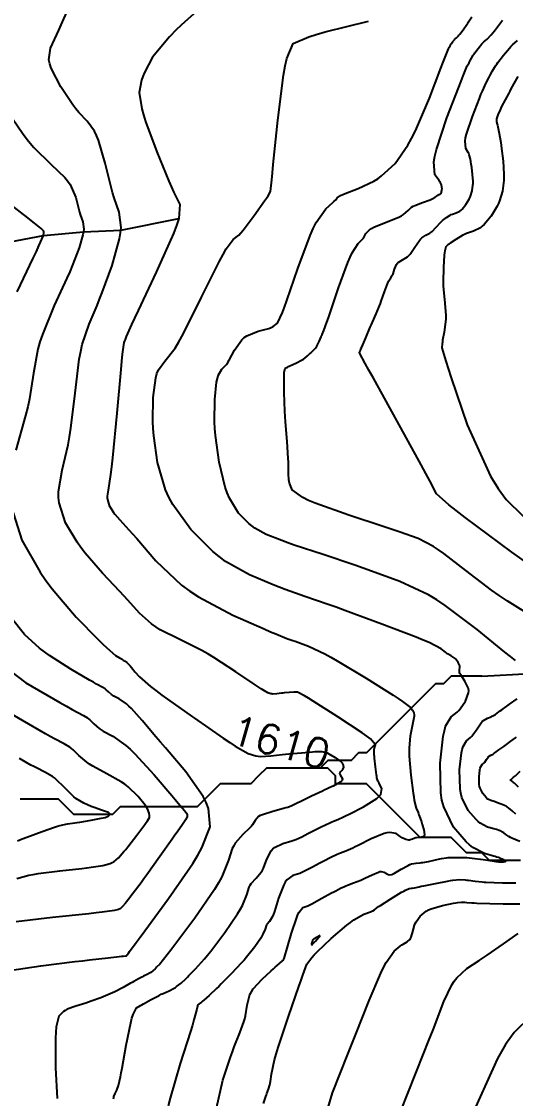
# Model space of a CAD drawing. Header units: metres. Extents: x 837117 to 838479, y 1189012 to 1191015.
# Drawn here: x 837546.3 to 837610.4, y 1190761.9 to 1190902 of the extents above; entities that cross this region are included whole.
import ezdxf

# ---------------------------------------------------------------- set-up
doc = ezdxf.new("R2010")
doc.units = ezdxf.units.M
doc.header["$LTSCALE"] = 0.3
for name, color, linetype in [('COTAS 10', 1, 'Continuous'), ('COTAS INT', 252, 'Continuous'), ('DRENAJE', 5, 'Continuous')]:
    doc.layers.add(name, color=color, linetype=linetype)
doc.styles.get("Standard").update_dxf_attribs({"font": 'simplex.shx'})

msp = doc.modelspace()

# ---------------------------------------------------------------- linework, layer by layer
at = {"layer": 'COTAS 10'}
for points in [[(837613.4, 1190824.15), (837609.36, 1190826.64), (837608.32, 1190827.34), (837607.32, 1190828.04), (837603.98, 1190830.61), (837601.13, 1190832.82), (837600.44, 1190833.3), (837599.79, 1190833.72), (837597.79, 1190834.75), (837595.35, 1190835.61), (837594.43, 1190835.92), (837593.4, 1190836.27), (837588.79, 1190837.79), (837584.43, 1190839.35), (837583.56, 1190839.72), (837582.83, 1190840.07), (837581.44, 1190841.1), (837581.1, 1190841.94), (837581.05, 1190842.16), (837581, 1190842.38), (837580.97, 1190843.15), (837580.98, 1190844.25), (837580.96, 1190844.69), (837580.94, 1190845.17), (837580.78, 1190847.39), (837580.59, 1190849.93), (837580.55, 1190850.62), (837580.51, 1190851.3), (837580.41, 1190853.73), (837580.39, 1190855.66), (837580.4, 1190856.04), (837580.41, 1190856.35), (837580.53, 1190856.89), (837580.84, 1190857.05), (837580.98, 1190857.12), (837581.15, 1190857.2), (837581.94, 1190857.58), (837582.75, 1190857.99), (837582.92, 1190858.1), (837583.08, 1190858.19), (837583.45, 1190858.5), (837583.7, 1190858.77), (837583.77, 1190858.85), (837583.85, 1190858.92), (837584.15, 1190859.18), (837584.46, 1190859.51), (837584.55, 1190859.63), (837584.63, 1190859.77), (837584.93, 1190860.36), (837585.2, 1190861), (837585.27, 1190861.15), (837585.34, 1190861.3), (837585.55, 1190861.79), (837585.96, 1190862.91), (837586.16, 1190863.47), (837586.38, 1190864.12), (837587.48, 1190867.37), (837588.68, 1190870.65), (837588.97, 1190871.33), (837589.23, 1190871.9), (837590.03, 1190873.14), (837590.59, 1190873.69), (837590.71, 1190873.83), (837590.81, 1190873.97), (837591.01, 1190874.43), (837591.48, 1190874.91), (837591.74, 1190875.07), (837592.05, 1190875.23), (837593.66, 1190875.89), (837595.3, 1190876.56), (837595.63, 1190876.73), (837595.92, 1190876.89), (837596.51, 1190877.4), (837596.96, 1190877.84), (837597.15, 1190877.96), (837597.36, 1190878.07), (837598.38, 1190878.47), (837599.35, 1190878.81), (837599.55, 1190878.89), (837599.71, 1190878.95), (837600.03, 1190879.13), (837600.13, 1190879.24), (837600.16, 1190879.26), (837600.18, 1190879.29), (837600.27, 1190879.36), (837600.36, 1190879.41), (837600.39, 1190879.43), (837600.41, 1190879.44), (837600.5, 1190879.47), (837600.6, 1190879.51), (837600.62, 1190879.53), (837600.65, 1190879.55), (837600.74, 1190879.66), (837600.82, 1190879.79), (837600.83, 1190879.83), (837600.85, 1190879.87), (837600.89, 1190879.99), (837600.9, 1190880.13), (837600.91, 1190880.17), (837600.91, 1190880.22), (837600.89, 1190880.39), (837600.87, 1190880.55), (837600.87, 1190880.59), (837600.86, 1190880.63), (837600.84, 1190880.75), (837600.7, 1190881.02), (837600.62, 1190881.15), (837600.52, 1190881.3), (837599.99, 1190882.06), (837599.83, 1190883.75), (837599.96, 1190884.49), (837600.17, 1190885.35), (837601.53, 1190889.45), (837603.07, 1190893.45), (837603.38, 1190894.25), (837603.65, 1190894.92), (837604.19, 1190896.21), (837604.41, 1190896.63), (837604.47, 1190896.74), (837604.53, 1190896.84), (837604.72, 1190897.21), (837604.96, 1190897.62), (837605.06, 1190897.75), (837605.16, 1190897.9), (837605.6, 1190898.49), (837606.09, 1190899.08), (837606.22, 1190899.21), (837606.34, 1190899.34), (837606.75, 1190899.7), (837607.29, 1190900.26), (837607.5, 1190900.51), (837607.73, 1190900.79), (837608.77, 1190902.18)], [(837543.73, 1190891.42), (837546.49, 1190887.35), (837547.2, 1190886.44), (837547.88, 1190885.61), (837550.14, 1190883.38), (837551.91, 1190881.72), (837552.28, 1190881.26), (837552.6, 1190880.79), (837553.34, 1190879.08), (837553.73, 1190877.55), (837553.83, 1190877.2), (837553.93, 1190876.87), (837554.25, 1190875.94), (837554.37, 1190874.98), (837554.33, 1190874.63), (837554.27, 1190874.24), (837553.79, 1190872.55), (837552.89, 1190870.23), (837552.55, 1190869.45), (837552.18, 1190868.61), (837550.55, 1190865.05), (837549, 1190861.29), (837548.68, 1190860.32), (837548.41, 1190859.39), (837547.83, 1190856.25), (837547.32, 1190852.93), (837547.1, 1190851.88), (837546.83, 1190850.76), (837545.57, 1190846.25)], [(837544.94, 1190838.94), (837546.35, 1190834.53), (837548.73, 1190830.4), (837549.47, 1190829.3), (837550.26, 1190828.23), (837553.4, 1190824.53), (837556.25, 1190821.61), (837556.85, 1190821.02), (837557.36, 1190820.53), (837558.51, 1190819.55), (837559.01, 1190819.26), (837559.11, 1190819.2), (837559.19, 1190819.16), (837559.36, 1190819.06), (837559.42, 1190819.03), (837559.45, 1190819), (837559.51, 1190818.95), (837559.59, 1190818.88), (837559.62, 1190818.86), (837559.65, 1190818.84), (837559.79, 1190818.76), (837559.98, 1190818.63), (837560.05, 1190818.57), (837560.12, 1190818.5), (837560.4, 1190818.19), (837560.77, 1190817.75), (837560.9, 1190817.6), (837561.03, 1190817.44), (837561.6, 1190816.77), (837563.04, 1190815.51), (837563.72, 1190814.99), (837564.53, 1190814.39), (837568.49, 1190811.56), (837568.75, 1190811.38), (837572.49, 1190808.8), (837573.33, 1190808.24), (837574.06, 1190807.77), (837575.71, 1190806.79), (837576.71, 1190806.49), (837577.02, 1190806.45), (837577.35, 1190806.43), (837578.67, 1190806.5), (837580.14, 1190806.67), (837580.57, 1190806.72), (837581, 1190806.76), (837582.64, 1190806.91), (837584.07, 1190807.03), (837584.38, 1190807.05), (837584.65, 1190807.06), (837585.3, 1190807.08), (837585.81, 1190806.95), (837585.99, 1190806.87), (837586.19, 1190806.77), (837587.05, 1190806.27), (837587.8, 1190805.71), (837587.94, 1190805.57), (837588.03, 1190805.44), (837588.12, 1190805.03), (837587.98, 1190804.73), (837587.94, 1190804.66), (837587.9, 1190804.6), (837587.73, 1190804.44), (837587.62, 1190804.3), (837587.61, 1190804.26), (837587.6, 1190804.22), (837587.68, 1190804.03), (837587.8, 1190803.83), (837587.83, 1190803.77), (837587.87, 1190803.72), (837587.97, 1190803.51), (837587.93, 1190803.29), (837587.87, 1190803.22), (837587.78, 1190803.14), (837587.29, 1190802.84), (837586.76, 1190802.57), (837586.65, 1190802.51), (837586.55, 1190802.46), (837586.34, 1190802.37), (837585.91, 1190802.17), (837585.67, 1190802.06), (837585.39, 1190801.92), (837583.94, 1190801.24), (837582.48, 1190800.53), (837582.18, 1190800.38), (837581.92, 1190800.26), (837581.39, 1190799.99), (837580.87, 1190799.8), (837580.62, 1190799.73), (837580.34, 1190799.64), (837578.95, 1190799.28), (837577.58, 1190798.84), (837577.3, 1190798.72), (837577.07, 1190798.59), (837576.63, 1190798.11), (837576.3, 1190797.53), (837576.14, 1190797.33), (837575.95, 1190797.13), (837575.02, 1190796.26), (837574.06, 1190795.16), (837573.85, 1190794.81), (837573.66, 1190794.44), (837573.18, 1190792.92), (837572.31, 1190790.76), (837571.88, 1190789.98), (837571.36, 1190789.13), (837568.8, 1190785.4), (837566.21, 1190781.91), (837565.67, 1190781.21), (837565.22, 1190780.61), (837564.25, 1190779.42), (837563.84, 1190779.01), (837563.74, 1190778.91), (837563.65, 1190778.82), (837563.35, 1190778.54), (837563.08, 1190778.32), (837563, 1190778.27), (837562.92, 1190778.22), (837562.61, 1190778.06), (837562.24, 1190777.9), (837562.13, 1190777.84), (837562, 1190777.78), (837561.5, 1190777.51), (837560.86, 1190777.16), (837560.65, 1190777.04), (837560.43, 1190776.92), (837559.49, 1190776.39), (837558.42, 1190775.82), (837558.11, 1190775.68), (837557.8, 1190775.53), (837556.61, 1190775.04), (837555.36, 1190774.58), (837555.01, 1190774.47), (837554.66, 1190774.35), (837553.36, 1190773.96), (837552.22, 1190773.54), (837551.97, 1190773.4), (837551.74, 1190773.25), (837551.13, 1190772.66), (837550.8, 1190771.24), (837550.74, 1190770.56), (837550.71, 1190769.77), (837550.72, 1190765.92), (837550.91, 1190761.92)], [(837610.5, 1190798.93), (837610.01, 1190799.34), (837609.53, 1190799.75), (837609.39, 1190799.84), (837609.38, 1190799.84), (837609.22, 1190799.94), (837608.59, 1190800.22), (837607.97, 1190800.44), (837607.82, 1190800.5), (837607.68, 1190800.54), (837607.24, 1190800.68), (837606.85, 1190800.88), (837606.74, 1190800.97), (837606.62, 1190801.08), (837606.19, 1190801.58), (837605.85, 1190802.28), (837605.79, 1190802.51), (837605.75, 1190802.75), (837605.73, 1190803.77), (837605.83, 1190804.7), (837605.87, 1190804.89), (837605.92, 1190805.04), (837606.1, 1190805.36), (837606.32, 1190805.54), (837606.38, 1190805.61), (837606.45, 1190805.68), (837606.67, 1190806.01), (837606.9, 1190806.33), (837606.96, 1190806.4), (837607.02, 1190806.46), (837607.24, 1190806.59), (837607.53, 1190806.73), (837607.64, 1190806.8), (837607.76, 1190806.88), (837608.3, 1190807.26), (837608.92, 1190807.71), (837609.09, 1190807.83), (837609.26, 1190807.96), (837609.86, 1190808.39), (837610.44, 1190808.82), (837610.59, 1190808.93)], [(837585.08, 1190757.24), (837586.67, 1190762.67), (837588.68, 1190767.7), (837589.2, 1190769.02), (837589.71, 1190770.3), (837591.45, 1190774.7), (837592.95, 1190778.24), (837593.32, 1190778.98), (837593.66, 1190779.62), (837594.69, 1190781.09), (837595.49, 1190781.76), (837595.67, 1190781.91), (837595.85, 1190782.03), (837596.36, 1190782.32), (837596.72, 1190782.62), (837596.81, 1190782.75), (837596.89, 1190782.91), (837597.1, 1190783.64), (837597.34, 1190784.48), (837597.44, 1190784.7), (837597.55, 1190784.92), (837598.05, 1190785.67), (837598.86, 1190786.31), (837599.16, 1190786.47), (837599.5, 1190786.61), (837600.99, 1190787.03), (837602.41, 1190787.32), (837602.7, 1190787.37), (837602.95, 1190787.42), (837603.46, 1190787.49), (837603.71, 1190787.48), (837603.78, 1190787.47), (837603.85, 1190787.47), (837604.15, 1190787.43), (837604.79, 1190787.38), (837605.09, 1190787.37), (837605.43, 1190787.35), (837607.12, 1190787.3), (837608.84, 1190787.26), (837609.22, 1190787.25), (837609.55, 1190787.25), (837610.37, 1190787.25), (837611.02, 1190787.26)]]:
    msp.add_lwpolyline(points, dxfattribs=at)
at = {"layer": 'COTAS INT'}
for points in [[(837572.48, 1190906.39), (837567.49, 1190901.96), (837566.43, 1190900.93), (837565.5, 1190899.99), (837563.3, 1190897.33), (837562.25, 1190895.35), (837562.05, 1190894.84), (837561.88, 1190894.35), (837561.59, 1190892.74), (837561.91, 1190890.65), (837562.13, 1190889.86), (837562.41, 1190888.98), (837563.86, 1190885.04), (837565.44, 1190881.24), (837565.78, 1190880.44), (837566.09, 1190879.76), (837566.86, 1190878.21), (837566.71, 1190876.35), (837566.43, 1190875.48), (837566.05, 1190874.44), (837563.8, 1190869.38), (837561.43, 1190864.4), (837560.96, 1190863.41), (837560.58, 1190862.59), (837559.88, 1190861.03), (837559.74, 1190860.64), (837559.7, 1190860.54), (837559.67, 1190860.46), (837559.57, 1190860.23), (837559.38, 1190858.72), (837559.29, 1190857.82), (837559.19, 1190856.73), (837558.67, 1190851.06), (837558.12, 1190845.27), (837557.99, 1190844.09), (837557.87, 1190843.1), (837557.54, 1190841.06), (837557.41, 1190840.25), (837557.41, 1190840.03), (837557.44, 1190839.82), (837557.68, 1190839.07), (837558.11, 1190838.34), (837558.26, 1190838.13), (837558.41, 1190837.92), (837559.07, 1190837.17), (837560.23, 1190835.89), (837560.71, 1190835.35), (837561.25, 1190834.74), (837563.76, 1190831.86), (837567.09, 1190828.71), (837568.14, 1190827.92), (837569.26, 1190827.17), (837573.76, 1190824.77), (837577.81, 1190823), (837578.63, 1190822.64), (837579.32, 1190822.35), (837580.76, 1190821.77), (837581.55, 1190821.5), (837581.84, 1190821.39), (837582.16, 1190821.28), (837583.56, 1190820.76), (837585.69, 1190819.76), (837586.46, 1190819.34), (837587.31, 1190818.86), (837591.06, 1190816.6), (837594.54, 1190814.4), (837595.23, 1190813.95), (837595.79, 1190813.57), (837596.82, 1190812.78), (837597.02, 1190812.48), (837597.07, 1190812.41), (837597.11, 1190812.34), (837597.23, 1190812.11), (837597.29, 1190811.85), (837597.29, 1190811.76), (837597.29, 1190811.66), (837597.22, 1190811.22), (837597.09, 1190810.59), (837597.05, 1190810.36), (837596.99, 1190810.12), (837596.77, 1190809.05), (837596.63, 1190807.54), (837596.63, 1190807.01), (837596.64, 1190806.44), (837596.84, 1190803.99), (837597.15, 1190801.65), (837597.23, 1190801.15), (837597.3, 1190800.71), (837597.57, 1190799.69), (837597.8, 1190799.12), (837597.86, 1190798.98), (837597.91, 1190798.84), (837598.07, 1190798.39), (837598.23, 1190797.91), (837598.28, 1190797.75), (837598.33, 1190797.58), (837598.55, 1190796.87), (837598.63, 1190796.24), (837598.59, 1190796.12), (837598.53, 1190796.02), (837598.12, 1190795.88), (837597.61, 1190795.85), (837597.49, 1190795.83), (837597.38, 1190795.8), (837597.06, 1190795.67), (837596.76, 1190795.56), (837596.67, 1190795.55), (837596.58, 1190795.55), (837596.2, 1190795.63), (837595.75, 1190795.84), (837595.62, 1190795.91), (837595.48, 1190796), (837594.93, 1190796.39), (837594.08, 1190796.55), (837593.75, 1190796.5), (837593.38, 1190796.4), (837591.71, 1190795.69), (837590.02, 1190794.84), (837589.64, 1190794.66), (837589.31, 1190794.5), (837588.4, 1190794.11), (837587.71, 1190793.83), (837587.5, 1190793.74), (837587.29, 1190793.65), (837586.46, 1190793.27), (837585.56, 1190792.82), (837585.29, 1190792.68), (837585.02, 1190792.54), (837583.98, 1190791.97), (837582.96, 1190791.45), (837582.69, 1190791.33), (837582.43, 1190791.22), (837581.54, 1190790.94), (837580.75, 1190790.36), (837580.54, 1190790.07), (837580.35, 1190789.72), (837579.69, 1190788), (837579.14, 1190786.27), (837579, 1190785.91), (837578.87, 1190785.61), (837578.48, 1190784.97), (837578.19, 1190784.63), (837578.12, 1190784.52), (837578.06, 1190784.41), (837577.92, 1190783.95), (837577.65, 1190783.29), (837577.52, 1190783.05), (837577.36, 1190782.79), (837576.58, 1190781.65), (837575.53, 1190780.33), (837575.21, 1190779.95), (837574.88, 1190779.57), (837573.54, 1190778.15), (837572.24, 1190776.84), (837571.92, 1190776.52), (837571.61, 1190776.23), (837570.67, 1190775.34), (837569.97, 1190774.72), (837569.82, 1190774.59), (837569.69, 1190774.48), (837569.37, 1190774.27), (837569.2, 1190774.11), (837569.17, 1190774.04), (837569.14, 1190773.96), (837569.06, 1190773.56), (837568.69, 1190772.19), (837568.48, 1190771.49), (837568.22, 1190770.65), (837566.89, 1190766.48), (837565.59, 1190762), (837565.36, 1190760.97)], [(837558.25, 1190761.89), (837558.27, 1190762.06), (837558.3, 1190762.21), (837558.45, 1190762.61), (837558.63, 1190762.93), (837558.68, 1190763.04), (837558.72, 1190763.15), (837558.89, 1190763.62), (837559.13, 1190764.74), (837559.24, 1190765.26), (837559.36, 1190765.88), (837559.9, 1190768.87), (837560.5, 1190771.8), (837560.64, 1190772.38), (837560.78, 1190772.85), (837561.21, 1190773.73), (837561.73, 1190774.02), (837561.93, 1190774.13), (837562.15, 1190774.25), (837563.14, 1190774.8), (837564.19, 1190775.35), (837564.45, 1190775.49), (837564.7, 1190775.6), (837565.46, 1190775.95), (837566.11, 1190776.27), (837566.28, 1190776.37), (837566.44, 1190776.49), (837567.01, 1190776.94), (837567.63, 1190777.52), (837567.83, 1190777.72), (837568.04, 1190777.92), (837568.9, 1190778.79), (837570.05, 1190780.09), (837570.44, 1190780.58), (837570.87, 1190781.12), (837572.69, 1190783.53), (837574.36, 1190785.96), (837574.7, 1190786.52), (837574.98, 1190787.02), (837575.55, 1190788.43), (837575.86, 1190789.42), (837575.98, 1190789.67), (837576.12, 1190789.9), (837576.75, 1190790.61), (837577.41, 1190791.37), (837577.57, 1190791.62), (837577.72, 1190791.9), (837578.16, 1190793.06), (837578.71, 1190794.16), (837578.92, 1190794.39), (837579.16, 1190794.6), (837580.24, 1190795.11), (837581.38, 1190795.43), (837581.66, 1190795.53), (837581.91, 1190795.62), (837582.69, 1190795.98), (837583.47, 1190796.4), (837583.73, 1190796.53), (837584.02, 1190796.67), (837585.2, 1190797.25), (837586.34, 1190797.79), (837586.59, 1190797.9), (837586.81, 1190798), (837587.37, 1190798.24), (837588.11, 1190798.57), (837588.45, 1190798.74), (837588.83, 1190798.93), (837590.7, 1190799.88), (837592.42, 1190800.94), (837592.72, 1190801.21), (837592.94, 1190801.46), (837593.08, 1190802.25), (837592.79, 1190802.83), (837592.73, 1190802.94), (837592.68, 1190803.04), (837592.59, 1190803.22), (837592.56, 1190803.26), (837592.55, 1190803.27), (837592.55, 1190803.28), (837592.54, 1190803.29), (837592.53, 1190803.31), (837592.53, 1190803.32), (837592.52, 1190803.32), (837592.51, 1190803.36), (837592.46, 1190803.66), (837592.43, 1190803.82), (837592.4, 1190804.03), (837592.27, 1190805.09), (837592.14, 1190806.19), (837592.12, 1190806.42), (837592.1, 1190806.62), (837592.08, 1190807.07), (837592.1, 1190807.28), (837592.1, 1190807.32), (837592.11, 1190807.36), (837592.12, 1190807.46), (837592.14, 1190807.57), (837592.16, 1190807.61), (837592.18, 1190807.67), (837592.27, 1190807.94), (837591.6, 1190808.69), (837591.13, 1190809.05), (837590.54, 1190809.48), (837587.38, 1190811.57), (837584.18, 1190813.59), (837583.55, 1190813.98), (837583.04, 1190814.29), (837582.14, 1190814.79), (837581.87, 1190814.79), (837581.76, 1190814.78), (837581.64, 1190814.77), (837581.06, 1190814.73), (837580.4, 1190814.67), (837580.23, 1190814.65), (837580.06, 1190814.63), (837579.46, 1190814.56), (837578.93, 1190814.53), (837578.8, 1190814.54), (837578.67, 1190814.56), (837578.27, 1190814.68), (837577.42, 1190815.2), (837577.01, 1190815.47), (837576.53, 1190815.8), (837574.15, 1190817.44), (837571.29, 1190819.3), (837570.5, 1190819.76), (837569.71, 1190820.2), (837566.85, 1190821.61), (837564.31, 1190822.9), (837563.72, 1190823.27), (837563.18, 1190823.65), (837561.61, 1190825.06), (837560.1, 1190826.74), (837559.6, 1190827.29), (837559.06, 1190827.87), (837556.8, 1190830.26), (837554.55, 1190832.86), (837554.01, 1190833.57), (837553.51, 1190834.28), (837552.02, 1190836.8), (837551.19, 1190839.38), (837551.1, 1190840.11), (837551.09, 1190840.86), (837551.56, 1190843.66), (837552.35, 1190846.93), (837552.54, 1190847.99), (837552.72, 1190849.1), (837553.25, 1190853.66), (837553.8, 1190858.06), (837553.98, 1190859.07), (837554.19, 1190860), (837555.06, 1190862.64), (837556.11, 1190865.07), (837556.43, 1190865.87), (837556.76, 1190866.73), (837558.05, 1190870.28), (837559.02, 1190873.72), (837559.15, 1190874.5), (837559.22, 1190875.22), (837558.99, 1190877.18), (837558.33, 1190879.07), (837558.13, 1190879.73), (837557.93, 1190880.45), (837557.14, 1190883.57), (837556.28, 1190886.54), (837556.03, 1190887.17), (837555.78, 1190887.72), (837554.84, 1190889.02), (837553.73, 1190890.17), (837553.37, 1190890.62), (837552.98, 1190891.13), (837551.41, 1190893.49), (837550.15, 1190895.93), (837549.96, 1190896.49), (837549.85, 1190897.01), (837550.04, 1190898.5), (837551.15, 1190900.87), (837551.63, 1190901.95), (837552.18, 1190903.22)], [(837610.46, 1190818.9), (837609.82, 1190819.4), (837609.07, 1190819.99), (837605.47, 1190822.93), (837601.33, 1190826.06), (837600.23, 1190826.78), (837599.15, 1190827.42), (837595.44, 1190829.19), (837591.74, 1190830.53), (837590.67, 1190830.91), (837589.57, 1190831.29), (837585.45, 1190832.67), (837581.72, 1190833.91), (837580.88, 1190834.21), (837580.12, 1190834.48), (837578.07, 1190835.29), (837576.6, 1190836.12), (837576.21, 1190836.41), (837575.82, 1190836.73), (837574.47, 1190838.07), (837573.29, 1190840), (837573.01, 1190840.69), (837572.75, 1190841.44), (837571.97, 1190844.69), (837571.49, 1190848.17), (837571.42, 1190849.07), (837571.36, 1190849.94), (837571.38, 1190852.84), (837571.63, 1190855.09), (837571.73, 1190855.55), (837571.83, 1190855.95), (837572.31, 1190856.78), (837572.91, 1190857.39), (837573.08, 1190857.64), (837573.26, 1190857.93), (837573.97, 1190859.26), (837574.89, 1190860.59), (837575.2, 1190860.88), (837575.55, 1190861.12), (837577.02, 1190861.71), (837578.41, 1190862.08), (837578.71, 1190862.2), (837578.97, 1190862.31), (837579.56, 1190862.77), (837580.17, 1190864.15), (837580.44, 1190864.85), (837580.74, 1190865.69), (837582.19, 1190869.88), (837583.78, 1190874.16), (837584.19, 1190875.07), (837584.57, 1190875.84), (837585.81, 1190877.63), (837586.73, 1190878.44), (837586.91, 1190878.61), (837587.06, 1190878.76), (837587.3, 1190879.07), (837587.74, 1190879.35), (837588.01, 1190879.47), (837588.33, 1190879.6), (837590.02, 1190880.25), (837592.03, 1190881.21), (837592.55, 1190881.55), (837593.06, 1190881.92), (837594.8, 1190883.51), (837596.48, 1190885.91), (837596.96, 1190886.78), (837597.45, 1190887.75), (837599.26, 1190892), (837600.76, 1190895.94), (837601.06, 1190896.71), (837601.3, 1190897.33), (837601.74, 1190898.43), (837601.83, 1190898.6), (837601.86, 1190898.64), (837601.88, 1190898.69), (837601.96, 1190898.84), (837602.06, 1190899.01), (837602.1, 1190899.07), (837602.14, 1190899.13), (837602.33, 1190899.37), (837602.53, 1190899.62), (837602.58, 1190899.67), (837602.63, 1190899.73), (837602.8, 1190899.88), (837603.03, 1190900.11), (837603.11, 1190900.21), (837603.21, 1190900.33), (837603.64, 1190900.9), (837604.12, 1190901.58), (837604.24, 1190901.76), (837604.36, 1190901.95), (837604.77, 1190902.59)], [(837571.63, 1190760.69), (837572.45, 1190764.32), (837573.45, 1190767.32), (837573.7, 1190768.02), (837573.93, 1190768.65), (837574.64, 1190770.46), (837575.17, 1190771.89), (837575.28, 1190772.28), (837575.37, 1190772.67), (837575.59, 1190774.08), (837575.96, 1190775.46), (837576.16, 1190775.83), (837576.39, 1190776.19), (837577.53, 1190777.47), (837578.73, 1190778.55), (837579, 1190778.79), (837579.23, 1190779), (837579.84, 1190779.54), (837580.18, 1190779.86), (837580.24, 1190779.93), (837580.3, 1190779.99), (837580.4, 1190780.14), (837581.37, 1190783.45), (837582.04, 1190785.47), (837582.2, 1190785.87), (837582.35, 1190786.19), (837582.84, 1190786.76), (837583.47, 1190787.01), (837583.72, 1190787.13), (837584, 1190787.27), (837585.29, 1190787.97), (837586.57, 1190788.68), (837586.85, 1190788.83), (837587.1, 1190788.96), (837587.72, 1190789.28), (837588.24, 1190789.51), (837588.41, 1190789.58), (837588.61, 1190789.66), (837589.43, 1190789.98), (837590.36, 1190790.35), (837590.62, 1190790.46), (837590.88, 1190790.58), (837591.83, 1190791.04), (837592.65, 1190791.39), (837592.83, 1190791.44), (837592.99, 1190791.46), (837593.41, 1190791.38), (837593.68, 1190791.19), (837593.75, 1190791.15), (837593.81, 1190791.11), (837594.03, 1190791.01), (837594.39, 1190791.08), (837594.55, 1190791.15), (837594.73, 1190791.24), (837595.59, 1190791.75), (837596.51, 1190792.26), (837596.73, 1190792.36), (837596.93, 1190792.44), (837597.53, 1190792.56), (837598.07, 1190792.59), (837598.24, 1190792.62), (837598.43, 1190792.64), (837599.15, 1190792.78), (837599.88, 1190792.95), (837600.06, 1190792.99), (837600.24, 1190793.03), (837600.84, 1190793.16), (837601.5, 1190793.25), (837601.72, 1190793.26), (837601.95, 1190793.28), (837602.94, 1190793.3), (837604.11, 1190793.26), (837604.46, 1190793.24), (837604.82, 1190793.2), (837606.23, 1190793.02), (837607.44, 1190792.84), (837607.68, 1190792.8), (837607.88, 1190792.77), (837608.23, 1190792.73), (837608.45, 1190792.73), (837608.53, 1190792.73), (837608.9, 1190792.73), (837609.17, 1190792.77), (837609.19, 1190792.8), (837609.18, 1190792.82), (837608.92, 1190792.97), (837608.57, 1190793.12), (837608.5, 1190793.15), (837608.45, 1190793.17), (837608.35, 1190793.22), (837608.33, 1190793.24), (837608.32, 1190793.24), (837608.32, 1190793.24), (837608.29, 1190793.26), (837607.99, 1190793.34), (837607.8, 1190793.4), (837607.58, 1190793.46), (837606.41, 1190793.8), (837604.92, 1190794.57), (837604.49, 1190794.92), (837604.05, 1190795.32), (837602.41, 1190797.22), (837601.12, 1190799.87), (837600.9, 1190800.75), (837600.74, 1190801.68), (837600.66, 1190805.55), (837601.06, 1190809.06), (837601.21, 1190809.77), (837601.37, 1190810.37), (837602.09, 1190811.58), (837602.87, 1190812.18), (837603.08, 1190812.39), (837603.28, 1190812.62), (837603.97, 1190813.6), (837604.36, 1190814.67), (837604.37, 1190814.96), (837604.34, 1190815.24), (837603.88, 1190816.22), (837603.33, 1190817.02), (837603.24, 1190817.2), (837603.17, 1190817.35), (837603.16, 1190817.72), (837603.24, 1190817.99), (837603.23, 1190818.08), (837603.2, 1190818.19), (837603.01, 1190818.62), (837602.7, 1190819.05), (837602.6, 1190819.15), (837602.5, 1190819.24), (837602.1, 1190819.5), (837601.63, 1190819.77), (837601.49, 1190819.86), (837601.35, 1190819.97), (837600.78, 1190820.42), (837599.23, 1190821.22), (837598.47, 1190821.54), (837597.57, 1190821.91), (837593.1, 1190823.63), (837588.28, 1190825.41), (837587.16, 1190825.82), (837586.11, 1190826.19), (837583.1, 1190827.22), (837580.52, 1190828.13), (837579.75, 1190828.43), (837578.96, 1190828.74), (837575.92, 1190830.03), (837572.8, 1190831.79), (837571.97, 1190832.4), (837571.15, 1190833.07), (837568.29, 1190835.92), (837565.94, 1190839.2), (837565.43, 1190840.14), (837564.99, 1190841.09), (837563.94, 1190844.63), (837563.46, 1190848.13), (837563.39, 1190849.06), (837563.34, 1190849.97), (837563.38, 1190853.11), (837563.74, 1190855.67), (837563.89, 1190856.22), (837564.07, 1190856.7), (837564.91, 1190857.83), (837566.25, 1190859.52), (837566.74, 1190860.34), (837567.29, 1190861.31), (837569.69, 1190866.12), (837571.99, 1190870.81), (837572.47, 1190871.71), (837572.88, 1190872.44), (837573.8, 1190873.66), (837574.51, 1190874.2), (837574.79, 1190874.5), (837575.1, 1190874.87), (837576.52, 1190876.76), (837577.86, 1190878.65), (837578.11, 1190879.03), (837578.32, 1190879.33), (837578.65, 1190879.9), (837578.79, 1190881.4), (837578.88, 1190882.3), (837578.99, 1190883.41), (837579.57, 1190889.17), (837580.32, 1190895.03), (837580.54, 1190896.21), (837580.76, 1190897.19), (837581.59, 1190899.13), (837583.61, 1190899.99), (837584.58, 1190900.3), (837585.72, 1190900.63), (837591.34, 1190902.05)], [(837616.38, 1190828.41), (837609.99, 1190833), (837603.91, 1190837.5), (837602.74, 1190838.39), (837601.79, 1190839.14), (837600.19, 1190840.56), (837599.32, 1190842.28), (837598.82, 1190843.21), (837598.21, 1190844.33), (837595.09, 1190850.01), (837591.99, 1190855.6), (837591.4, 1190856.67), (837590.93, 1190857.53), (837590.18, 1190858.91), (837590.18, 1190858.92), (837590.18, 1190858.92), (837590.18, 1190858.93), (837590.3, 1190859.22), (837590.38, 1190859.41), (837590.48, 1190859.64), (837590.99, 1190860.84), (837591.59, 1190862.23), (837591.74, 1190862.58), (837591.89, 1190862.91), (837592.36, 1190863.99), (837592.78, 1190865.01), (837592.9, 1190865.32), (837593.02, 1190865.63), (837593.44, 1190866.82), (837593.82, 1190867.87), (837593.91, 1190868.08), (837594, 1190868.26), (837594.25, 1190868.66), (837594.45, 1190868.94), (837594.5, 1190869.06), (837594.56, 1190869.19), (837594.72, 1190869.78), (837594.98, 1190870.39), (837595.08, 1190870.53), (837595.21, 1190870.66), (837595.77, 1190870.99), (837596.41, 1190871.38), (837596.59, 1190871.55), (837596.77, 1190871.74), (837597.39, 1190872.64), (837597.98, 1190873.52), (837598.13, 1190873.7), (837598.29, 1190873.85), (837598.81, 1190874.19), (837599.32, 1190874.45), (837599.46, 1190874.56), (837599.61, 1190874.68), (837600.16, 1190875.25), (837600.7, 1190875.84), (837600.85, 1190875.99), (837600.99, 1190876.12), (837601.49, 1190876.51), (837601.98, 1190876.8), (837602.11, 1190876.87), (837602.25, 1190876.93), (837602.74, 1190877.1), (837603.24, 1190877.34), (837603.38, 1190877.45), (837603.52, 1190877.57), (837604.01, 1190878.17), (837604.44, 1190878.88), (837604.53, 1190879.07), (837604.61, 1190879.27), (837604.83, 1190879.97), (837604.92, 1190880.72), (837604.93, 1190880.94), (837604.93, 1190881.18), (837604.87, 1190882.11), (837604.76, 1190883.01), (837604.73, 1190883.23), (837604.7, 1190883.44), (837604.59, 1190884.1), (837604.43, 1190884.66), (837604.37, 1190884.82), (837604.3, 1190884.97), (837603.99, 1190885.49), (837603.9, 1190886.44), (837603.97, 1190886.86), (837604.08, 1190887.34), (837604.85, 1190889.64), (837605.76, 1190891.97), (837605.96, 1190892.48), (837606.15, 1190892.92), (837606.65, 1190894), (837606.99, 1190894.65), (837607.09, 1190894.82), (837607.18, 1190894.99), (837607.48, 1190895.57), (837607.87, 1190896.22), (837608.01, 1190896.44), (837608.17, 1190896.66), (837608.88, 1190897.61), (837609.65, 1190898.53), (837609.85, 1190898.75), (837610.05, 1190898.95), (837610.69, 1190899.53)], [(837610.77, 1190894.83), (837610.24, 1190893.94), (837609.82, 1190893.15), (837609.7, 1190892.92), (837609.58, 1190892.68), (837609.1, 1190891.78), (837608.65, 1190890.92), (837608.55, 1190890.71), (837608.45, 1190890.5), (837608.17, 1190889.84), (837608, 1190889.33), (837607.98, 1190889.23), (837607.96, 1190889.14), (837607.98, 1190888.93), (837608.08, 1190888.63), (837608.12, 1190888.49), (837608.16, 1190888.31), (837608.34, 1190887.44), (837608.54, 1190886.25), (837608.59, 1190885.87), (837608.65, 1190885.47), (837608.84, 1190883.82), (837608.95, 1190882.14), (837608.95, 1190881.71), (837608.94, 1190881.3), (837608.76, 1190879.94), (837608.38, 1190878.67), (837608.23, 1190878.32), (837608.06, 1190877.97), (837607.29, 1190876.68), (837606.39, 1190875.59), (837606.14, 1190875.36), (837605.89, 1190875.17), (837604.99, 1190874.73), (837604.08, 1190874.42), (837603.84, 1190874.31), (837603.59, 1190874.19), (837602.7, 1190873.66), (837601.97, 1190873.15), (837601.82, 1190873.04), (837601.68, 1190872.94), (837601.4, 1190872.69), (837601.26, 1190872.17), (837601.22, 1190871.9), (837601.19, 1190871.59), (837601.08, 1190870), (837601.05, 1190868.12), (837601.06, 1190867.62), (837601.09, 1190867.12), (837601.25, 1190865.37), (837601.38, 1190863.76), (837601.38, 1190863.34), (837601.37, 1190862.94), (837601.2, 1190861.6), (837600.99, 1190860.53), (837600.95, 1190860.29), (837600.92, 1190860.08), (837600.87, 1190859.56), (837601.38, 1190857.82), (837601.7, 1190856.85), (837602.09, 1190855.66), (837604.18, 1190849.56), (837607.21, 1190842.86), (837608.2, 1190841.28), (837609.25, 1190839.81), (837613.62, 1190835.54)], [(837545.74, 1190866.84), (837547.81, 1190871.22), (837548.22, 1190872.09), (837548.55, 1190872.81), (837549.17, 1190874.18), (837549.21, 1190874.57), (837549.18, 1190874.67), (837549.14, 1190874.76), (837548.84, 1190875.09), (837547.98, 1190875.76), (837547.58, 1190876.07), (837547.11, 1190876.44), (837544.82, 1190878.23)], [(837544.74, 1190778.6), (837548.79, 1190779.19), (837553.22, 1190779.74), (837554.22, 1190779.86), (837555.12, 1190779.97), (837557.55, 1190780.25), (837558.98, 1190780.4), (837559.26, 1190780.43), (837559.49, 1190780.46), (837559.87, 1190780.5), (837559.91, 1190780.51), (837559.92, 1190780.51), (837559.93, 1190780.52), (837559.96, 1190780.54), (837559.98, 1190780.57), (837560, 1190780.59), (837560.01, 1190780.6), (837560.06, 1190780.68), (837560.14, 1190780.78), (837560.17, 1190780.82), (837560.2, 1190780.86), (837560.33, 1190781.05), (837561.2, 1190782.24), (837561.69, 1190782.91), (837562.3, 1190783.73), (837565.39, 1190787.94), (837568.54, 1190792.52), (837569.18, 1190793.58), (837569.71, 1190794.55), (837570.79, 1190797.28), (837570.56, 1190799.67), (837570.27, 1190800.42), (837569.87, 1190801.21), (837567.62, 1190804.4), (837564.99, 1190807.53), (837564.36, 1190808.28), (837563.76, 1190808.99), (837561.96, 1190811.11), (837560.57, 1190812.64), (837560.24, 1190812.96), (837559.92, 1190813.24), (837558.98, 1190813.9), (837558.28, 1190814.27), (837558.12, 1190814.37), (837557.98, 1190814.47), (837557.59, 1190814.81), (837557.3, 1190815.1), (837557.22, 1190815.17), (837557.14, 1190815.23), (837556.85, 1190815.4), (837556.04, 1190815.84), (837555.63, 1190816.07), (837555.13, 1190816.36), (837552.68, 1190817.78), (837549.95, 1190819.53), (837549.28, 1190820.01), (837548.65, 1190820.5), (837546.7, 1190822.27), (837544.99, 1190824.4)], [(837542.08, 1190819.6), (837546.84, 1190816.01), (837551.26, 1190813.45), (837552.14, 1190812.94), (837552.88, 1190812.52), (837554.34, 1190811.73), (837554.86, 1190811.43), (837555, 1190811.32), (837555.15, 1190811.2), (837555.67, 1190810.68), (837556.37, 1190810.06), (837556.63, 1190809.89), (837556.91, 1190809.71), (837558.17, 1190809.04), (837559.86, 1190807.85), (837560.42, 1190807.35), (837561.02, 1190806.77), (837563.53, 1190804.03), (837565.81, 1190801.35), (837566.27, 1190800.81), (837566.66, 1190800.35), (837567.46, 1190799.41), (837567.71, 1190799.05), (837567.75, 1190798.96), (837567.79, 1190798.88), (837567.81, 1190798.61), (837567.69, 1190798.31), (837567.63, 1190798.2), (837567.56, 1190798.08), (837567.21, 1190797.57), (837566.5, 1190796.59), (837566.2, 1190796.17), (837565.86, 1190795.68), (837564.25, 1190793.41), (837562.57, 1190791.04), (837562.18, 1190790.5), (837561.82, 1190790), (837560.81, 1190788.62), (837560.11, 1190787.72), (837559.95, 1190787.52), (837559.81, 1190787.34), (837559.43, 1190786.89), (837559.1, 1190786.62), (837558.99, 1190786.56), (837558.87, 1190786.51), (837558.36, 1190786.37), (837556.78, 1190786.17), (837555.98, 1190786.08), (837555.04, 1190785.97), (837550.32, 1190785.46), (837545.61, 1190784.92)], [(837545.67, 1190790.55), (837547.23, 1190790.97), (837547.81, 1190791.08), (837548.45, 1190791.19), (837551.29, 1190791.55), (837554.13, 1190791.87), (837554.76, 1190791.95), (837555.33, 1190792.02), (837556.84, 1190792.25), (837557.82, 1190792.51), (837558.06, 1190792.61), (837558.27, 1190792.73), (837558.91, 1190793.24), (837559.59, 1190794.04), (837559.83, 1190794.34), (837560.1, 1190794.68), (837561.25, 1190796.17), (837562.29, 1190797.56), (837562.49, 1190797.83), (837562.65, 1190798.06), (837562.9, 1190798.46), (837562.9, 1190798.6), (837562.9, 1190798.66), (837562.9, 1190798.73), (837562.89, 1190799.05), (837562.67, 1190799.61), (837562.53, 1190799.83), (837562.35, 1190800.08), (837561.44, 1190801.22), (837560.13, 1190802.48), (837559.7, 1190802.81), (837559.24, 1190803.12), (837557.36, 1190804.18), (837555.55, 1190805.15), (837555.13, 1190805.41), (837554.76, 1190805.66), (837553.75, 1190806.54), (837552.99, 1190807.3), (837552.79, 1190807.47), (837552.58, 1190807.63), (837551.83, 1190808.06), (837550.56, 1190808.72), (837550.01, 1190809.02), (837549.39, 1190809.38), (837546.43, 1190811.08), (837543.53, 1190812.79)], [(837611.02, 1190795.34), (837609.99, 1190795.79), (837609.78, 1190795.9), (837609.6, 1190796), (837609.18, 1190796.28), (837608.93, 1190796.49), (837608.85, 1190796.54), (837608.77, 1190796.59), (837608.44, 1190796.74), (837607.98, 1190796.9), (837607.81, 1190796.95), (837607.63, 1190797), (837606.83, 1190797.24), (837605.88, 1190797.73), (837605.61, 1190797.95), (837605.33, 1190798.2), (837604.3, 1190799.4), (837603.49, 1190801.08), (837603.35, 1190801.63), (837603.25, 1190802.22), (837603.19, 1190804.66), (837603.45, 1190806.88), (837603.54, 1190807.33), (837603.64, 1190807.71), (837604.09, 1190808.47), (837604.62, 1190808.9), (837604.77, 1190809.05), (837604.91, 1190809.23), (837605.45, 1190810.03), (837606, 1190810.8), (837606.14, 1190810.96), (837606.29, 1190811.1), (837606.82, 1190811.41), (837607.29, 1190811.58), (837607.4, 1190811.64), (837607.51, 1190811.69), (837607.83, 1190811.88), (837608.28, 1190812.21), (837608.47, 1190812.34), (837608.69, 1190812.5), (837609.69, 1190813.22), (837610.67, 1190813.92)], [(837545.77, 1190795.46), (837546.4, 1190795.69), (837547, 1190795.92), (837548.96, 1190796.66), (837550.57, 1190797.23), (837550.95, 1190797.35), (837551.29, 1190797.45), (837552.27, 1190797.65), (837553.21, 1190797.77), (837553.53, 1190797.82), (837553.88, 1190797.87), (837555.33, 1190798.12), (837556.65, 1190798.38), (837556.92, 1190798.44), (837557.14, 1190798.5), (837557.56, 1190798.67), (837557.67, 1190798.81), (837557.69, 1190798.84), (837557.71, 1190798.88), (837557.73, 1190798.99), (837557.57, 1190799.12), (837557.47, 1190799.17), (837557.34, 1190799.22), (837556.69, 1190799.43), (837555.84, 1190799.73), (837555.59, 1190799.82), (837555.34, 1190799.93), (837554.37, 1190800.36), (837553.37, 1190800.97), (837553.1, 1190801.18), (837552.82, 1190801.41), (837551.83, 1190802.41), (837550.84, 1190803.4), (837550.57, 1190803.62), (837550.3, 1190803.82), (837549.33, 1190804.39), (837548.23, 1190804.92), (837547.88, 1190805.1), (837547.52, 1190805.3), (837546.03, 1190806.15)], [(837610.83, 1190802.41), (837610.3, 1190802.94), (837610.19, 1190803.04), (837610.09, 1190803.13), (837609.88, 1190803.29), (837609.81, 1190803.34), (837609.8, 1190803.35), (837609.8, 1190803.37), (837609.87, 1190803.44), (837609.96, 1190803.51), (837609.98, 1190803.52), (837609.99, 1190803.53), (837610.03, 1190803.56), (837610.21, 1190803.72), (837610.31, 1190803.8), (837610.43, 1190803.92), (837611.07, 1190804.49)], [(837577.73, 1190761.3), (837578.03, 1190762.2), (837578.1, 1190762.41), (837578.17, 1190762.6), (837578.39, 1190763.15), (837578.56, 1190763.71), (837578.6, 1190763.92), (837578.64, 1190764.14), (837578.75, 1190765.12), (837579.15, 1190766.95), (837579.37, 1190767.71), (837579.63, 1190768.57), (837580.97, 1190772.6), (837582.33, 1190776.52), (837582.61, 1190777.32), (837582.85, 1190778), (837583.36, 1190779.4), (837583.99, 1190780.27), (837584.3, 1190780.62), (837584.67, 1190781), (837586.53, 1190782.76), (837588.54, 1190784.48), (837589.02, 1190784.84), (837589.46, 1190785.16), (837590.75, 1190785.89), (837591.61, 1190786.23), (837591.77, 1190786.3), (837591.91, 1190786.36), (837592.12, 1190786.49), (837592.46, 1190786.75), (837592.67, 1190786.89), (837592.92, 1190787.05), (837594.27, 1190787.91), (837595.66, 1190788.76), (837595.94, 1190788.92), (837596.18, 1190789.05), (837596.66, 1190789.26), (837596.89, 1190789.27), (837596.96, 1190789.28), (837597.03, 1190789.29), (837597.33, 1190789.35), (837597.94, 1190789.48), (837598.21, 1190789.53), (837598.53, 1190789.6), (837600.05, 1190789.92), (837601.63, 1190790.22), (837601.99, 1190790.27), (837602.32, 1190790.32), (837603.2, 1190790.4), (837603.91, 1190790.37), (837604.12, 1190790.35), (837604.34, 1190790.33), (837605.19, 1190790.22), (837606.12, 1190790.11), (837606.38, 1190790.08), (837606.66, 1190790.06), (837607.67, 1190790.02), (837608.74, 1190790), (837609.05, 1190790), (837609.35, 1190789.99), (837610.49, 1190790)], [(837595.51, 1190760.2), (837598.51, 1190767.74), (837599.17, 1190769.39), (837599.74, 1190770.85), (837601.15, 1190774.55), (837602.16, 1190776.71), (837602.47, 1190777.2), (837602.81, 1190777.64), (837604.13, 1190778.85), (837605.73, 1190779.89), (837606.24, 1190780.23), (837606.77, 1190780.59), (837608.9, 1190782.06), (837610.8, 1190783.4)], [(837585.1, 1190783.13), (837584.32, 1190782.7), (837584.26, 1190782.66), (837584.21, 1190782.64), (837584.13, 1190782.59), (837584.12, 1190782.58), (837584.12, 1190782.57), (837584.1, 1190782.53), (837584.08, 1190782.43), (837583.97, 1190782.06), (837583.99, 1190781.92), (837584.04, 1190781.94), (837584.1, 1190781.99), (837584.48, 1190782.39), (837585.1, 1190783.13)], [(837614.45, 1190774.61), (837610.27, 1190770.54), (837609.17, 1190768.95), (837608.1, 1190767.16), (837604.45, 1190758.99)]]:
    msp.add_lwpolyline(points, dxfattribs=at)
at = {"layer": 'DRENAJE'}
for p, q in [((837559.19, 1190874.86), (837566.71, 1190876.35)), ((837549.17, 1190874.18), (837554.33, 1190874.63)), ((837554.33, 1190874.63), (837559.19, 1190874.86)), ((837539.59, 1190872.32), (837549.17, 1190874.18)), ((837606.08, 1190816.88), (837612.46, 1190817.21))]:
    msp.add_line(p, q, dxfattribs=at)
for points in [[(837606.08, 1190816.88, 0), (837605.08, 1190816.88, 0), (837604.08, 1190816.88, 0), (837603.08, 1190816.88, 0), (837602.08, 1190816.88, 0), (837601.08, 1190815.88, 0), (837600.08, 1190815.88, 0), (837599.08, 1190814.88, 0), (837598.08, 1190813.88, 0), (837597.08, 1190812.88, 0), (837596.08, 1190811.88, 0), (837595.08, 1190810.88, 0), (837594.08, 1190809.88, 0), (837593.08, 1190808.88, 0), (837592.08, 1190807.88, 0), (837591.08, 1190806.88, 0), (837590.08, 1190806.88, 0), (837589.09, 1190805.88, 0), (837588.09, 1190805.88, 0), (837587.09, 1190805.88, 0), (837586.09, 1190805.88, 0), (837585.09, 1190804.88, 0)], [(837585.09, 1190804.88, 0), (837584.09, 1190804.88, 0), (837583.09, 1190804.88, 0), (837582.09, 1190804.88, 0), (837581.09, 1190804.88, 0), (837580.09, 1190804.88, 0), (837579.09, 1190804.88, 0), (837578.09, 1190804.88, 0), (837577.09, 1190803.88, 0), (837576.09, 1190802.88, 0), (837575.09, 1190802.88, 0), (837574.09, 1190802.88, 0), (837573.09, 1190802.88, 0), (837572.09, 1190802.88, 0), (837571.09, 1190801.88, 0), (837570.09, 1190800.88, 0), (837569.09, 1190799.88, 0), (837568.09, 1190799.88, 0), (837567.09, 1190799.88, 0), (837566.09, 1190799.88, 0), (837565.09, 1190799.88, 0), (837564.09, 1190799.88, 0), (837563.09, 1190799.88, 0), (837562.09, 1190799.88, 0), (837561.09, 1190799.88, 0), (837560.1, 1190799.88, 0), (837559.1, 1190799.88, 0), (837558.1, 1190798.88, 0), (837557.1, 1190798.88, 0), (837556.1, 1190798.88, 0), (837555.1, 1190798.88, 0), (837554.1, 1190798.88, 0), (837553.1, 1190798.88, 0), (837552.1, 1190799.88, 0), (837551.1, 1190800.88, 0), (837550.1, 1190800.88, 0), (837549.1, 1190800.88, 0), (837548.1, 1190800.88, 0), (837547.1, 1190800.88, 0), (837546.1, 1190800.88, 0)], [(837611.08, 1190792.89, 0), (837610.08, 1190792.89, 0), (837609.08, 1190792.89, 0), (837608.08, 1190792.89, 0), (837607.08, 1190792.89, 0), (837606.08, 1190793.88, 0), (837605.08, 1190793.88, 0), (837604.08, 1190793.88, 0), (837603.08, 1190794.88, 0), (837602.08, 1190795.88, 0), (837601.08, 1190795.88, 0), (837600.08, 1190795.88, 0), (837599.08, 1190795.88, 0), (837598.08, 1190795.88, 0), (837597.08, 1190796.88, 0), (837596.08, 1190797.88, 0), (837595.08, 1190798.88, 0), (837594.08, 1190799.88, 0), (837593.08, 1190800.88, 0), (837592.08, 1190801.88, 0), (837591.08, 1190802.88, 0), (837590.08, 1190802.88, 0), (837589.09, 1190802.88, 0), (837588.09, 1190802.88, 0), (837587.09, 1190802.88, 0), (837587.09, 1190803.88, 0), (837586.09, 1190804.88, 0), (837585.09, 1190804.88, 0)]]:
    msp.add_polyline3d(points, dxfattribs=at)

# ---------------------------------------------------------------- texts
at = {"layer": 'COTAS 10', "insert": (837573.14, 1190808.18), "char_height": 3.8, "attachment_point": 7, "rotation": 344.3984}
msp.add_mtext('1610', dxfattribs=at)

doc.saveas('drawing.dxf')
